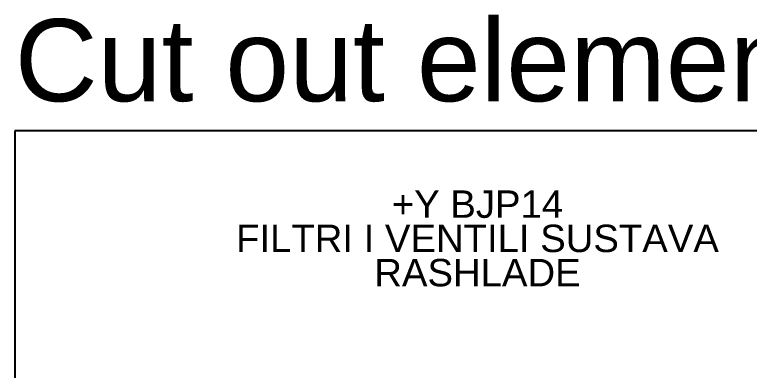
# Model space of a CAD drawing. Header units: millimetres. Extents: x 42151 to 59780, y 37376 to 44547.
# Drawn here: x 42151 to 43223, y 39897 to 40416 of the extents above; entities that cross this region are included whole.
import ezdxf

# ---------------------------------------------------------------- set-up
doc = ezdxf.new("R2010")
doc.units = ezdxf.units.MM
doc.layers.add('! NO PLOT !', color=7, linetype='Continuous', true_color=0xff75dd, plot=False)
doc.layers.add('AUT_7', color=7, linetype='Continuous')
doc.styles.add('OPIS', font='arial.ttf')
doc.styles.get("Standard").update_dxf_attribs({"font": 'arial.ttf'})

msp = doc.modelspace()

# ---------------------------------------------------------------- linework, layer by layer
at = {"layer": '! NO PLOT !', "ltscale": 0.25}
msp.add_lwpolyline([(42151.17, 40246.356), (42151.17, 37376.356), (44301.17, 37376.356), (44301.17, 38361.356), (46051.17, 38361.356), (46051.17, 40246.356), (42151.17, 40246.356)], dxfattribs=at)

# ---------------------------------------------------------------- texts
at = {"layer": '! NO PLOT !', "ltscale": 0.25, "insert": (42151.17, 40409.617), "char_height": 120, "attachment_point": 1}
msp.add_mtext_dynamic_manual_height_columns('Cut out elemenata na prednjim vratima ormara', width=4382.77629, gutter_width=12.5, heights=[0], dxfattribs=at)
at = {"layer": 'AUT_7', "linetype": 'Continuous', "insert": (42826.67, 40089.167), "char_height": 40, "width": 832.19169, "attachment_point": 5, "line_spacing_factor": 0.75, "style": 'OPIS'}
msp.add_mtext('+Y BJP14\\P FILTRI I VENTILI SUSTAVA {\\H1.4358x; }RASHLADE{\\H1.438x; }', dxfattribs=at)

doc.saveas('drawing.dxf')
